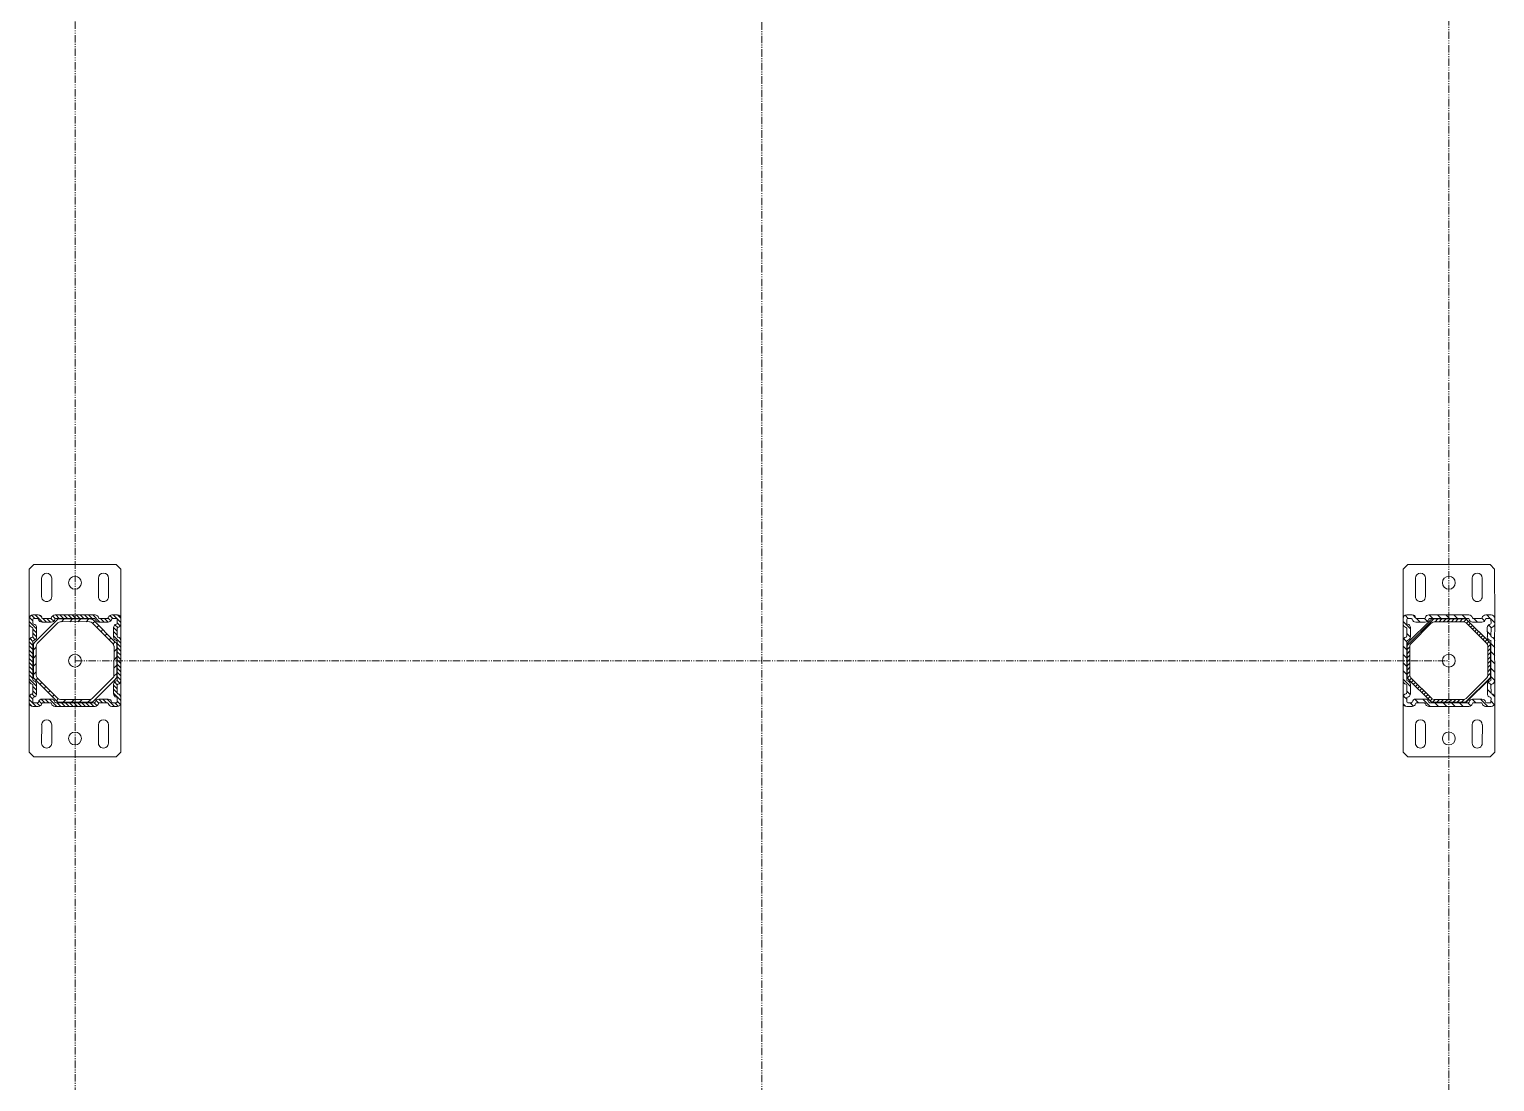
# Model space of a CAD drawing. Header units: millimetres. Extents: x 2179 to 44859, y 3478 to 159868.
# Drawn here: x 22346 to 23946, y 136493 to 137642 of the extents above; entities that cross this region are included whole.
import ezdxf

# ---------------------------------------------------------------- set-up
doc = ezdxf.new("R2010")
doc.units = ezdxf.units.MM
doc.linetypes.add('IMPORT-PHANTOM2', pattern=[14.732, 8.128, -1.524, 1.016, -1.524, 1.016, -1.524])
for name, color, linetype, lineweight in [('0-1', 7, 'IMPORT-PHANTOM2', 9), ('0-2', 7, 'Continuous', 9), ('2966-1_navrh dispozice stroju-HK_dwg-1', 7, 'Continuous', 9)]:
    doc.layers.add(name, color=color, linetype=linetype, lineweight=lineweight)

# ---------------------------------------------------------------- blocks, each defined once
blk = doc.blocks.new('2966-1_navrh dispozice stroju-HK_dwg__X1452-903027-1NP _ stroje - KOTVÍCÍ BODY')
at = {"layer": '0-2'}
for p, q in [((-13932.6, 6289.8), (-13934.7, 6292)), ((-13924.3, 6290.6), (-13927.3, 6293.6)), ((-13915.3, 6290.6), (-13918.3, 6293.6)), ((-13906.4, 6290.6), (-13909.4, 6293.6)), ((-13897.2, 6290.4), (-13900.4, 6293.6)), ((-13950.6, 6271.9), (-13952.7, 6274.1)), ((-13946.1, 6276.4), (-13948.2, 6278.5)), ((-13941.6, 6280.9), (-13943.7, 6283)), ((-13937.1, 6285.4), (-13939.2, 6287.5)), ((-13956.8, 6260.2), (-13959.8, 6263.2)), ((-13955.1, 6267.4), (-13957.2, 6269.6)), ((-13868.8, 6262), (-13872, 6265.2)), ((-13868.8, 6253), (-13871.8, 6256)), ((-13956.8, 6251.2), (-13959.8, 6254.2)), ((-13956.8, 6242.2), (-13959.8, 6245.2)), ((-13868.8, 6244.1), (-13871.8, 6247.1)), ((-13956.8, 6233.3), (-13959.8, 6236.3)), ((-13874.9, 6223.2), (-13877, 6225.3)), ((-13870.4, 6227.7), (-13872.6, 6229.8)), ((-13868.8, 6235.1), (-13871.8, 6238.1)), ((-13888.3, 6209.7), (-13890.5, 6211.8)), ((-13883.9, 6214.2), (-13886, 6216.3)), ((-13879.4, 6218.7), (-13881.5, 6220.8)), ((-13926.1, 6202.6), (-13929.1, 6205.6)), ((-13917.1, 6202.6), (-13920.1, 6205.6)), ((-13908.2, 6202.6), (-13911.2, 6205.6)), ((-13899.2, 6202.6), (-13902.2, 6205.6)), ((-13892.8, 6205.2), (-13895, 6207.3))]:
    blk.add_line(p, q, dxfattribs=at)
blk = doc.blocks.new('2966-1_navrh dispozice stroju-HK_dwg__X1453-903028-1NP _ stroje - KOTVÍCÍ BODY')
at = {"layer": '0-2'}
for p, q in [((-13964.3, 6294.3), (-13960.5, 6298.1)), ((-13964.3, 6289.8), (-13956, 6298.1)), ((-13963.6, 6286), (-13960.3, 6289.3)), ((-13955.5, 6294.1), (-13952.2, 6297.4)), ((-13953.5, 6291.6), (-13950.5, 6294.6)), ((-13950.5, 6290.1), (-13946.5, 6294.1)), ((-13946, 6290.1), (-13942, 6294.1)), ((-13941.5, 6290.1), (-13933.5, 6298.1)), ((-13933, 6294.1), (-13929, 6298.1)), ((-13928.6, 6294.1), (-13924.6, 6298.1)), ((-13924.1, 6294.1), (-13920.1, 6298.1)), ((-13919.6, 6294.1), (-13915.6, 6298.1)), ((-13915.1, 6294.1), (-13911.1, 6298.1)), ((-13910.6, 6294.1), (-13906.6, 6298.1)), ((-13906.1, 6294.1), (-13902.1, 6298.1)), ((-13901.6, 6294.1), (-13897.6, 6298.1)), ((-13897.1, 6294.1), (-13893.1, 6298.1)), ((-13892.8, 6294), (-13889.7, 6297)), ((-13891.1, 6291.2), (-13888, 6294.2)), ((-13887.7, 6290.1), (-13883.7, 6294.1)), ((-13883.2, 6290.1), (-13879.2, 6294.1)), ((-13878.7, 6290.1), (-13870.7, 6298.1)), ((-13877.9, 6295.4), (-13875.4, 6297.9)), ((-13872.3, 6283), (-13864.3, 6291)), ((-13870.2, 6294.1), (-13866.6, 6297.7)), ((-13868.3, 6291.5), (-13864.5, 6295.3)), ((-13964.3, 6267.3), (-13956.3, 6275.3)), ((-13960.8, 6284.3), (-13957.8, 6287.3)), ((-13960.3, 6280.3), (-13956.3, 6284.3)), ((-13960.3, 6275.8), (-13956.3, 6279.8)), ((-13872.3, 6278.5), (-13868.3, 6282.5)), ((-13872.3, 6274), (-13868.3, 6278)), ((-13870.8, 6271), (-13867.9, 6274)), ((-13868.3, 6269), (-13865.1, 6272.2)), ((-13964.3, 6262.8), (-13960.3, 6266.8)), ((-13964.3, 6258.3), (-13960.3, 6262.3)), ((-13964.3, 6253.8), (-13960.3, 6257.8)), ((-13868.3, 6264.5), (-13864.3, 6268.5)), ((-13868.3, 6260), (-13864.3, 6264)), ((-13868.3, 6255.6), (-13864.3, 6259.6)), ((-13964.3, 6249.4), (-13960.3, 6253.4)), ((-13964.3, 6244.9), (-13960.3, 6248.9)), ((-13964.3, 6240.4), (-13960.3, 6244.4)), ((-13868.3, 6251.1), (-13864.3, 6255.1)), ((-13868.3, 6246.6), (-13864.3, 6250.6)), ((-13868.3, 6242.1), (-13864.3, 6246.1)), ((-13868.3, 6237.6), (-13864.3, 6241.6)), ((-13964.3, 6235.9), (-13960.3, 6239.9)), ((-13964.3, 6231.4), (-13960.3, 6235.4)), ((-13964.3, 6226.9), (-13960.3, 6230.9)), ((-13963.2, 6223.5), (-13960.2, 6226.5)), ((-13960.4, 6221.8), (-13957.4, 6224.8)), ((-13872.3, 6220.1), (-13864.3, 6228.1)), ((-13868.3, 6233.1), (-13864.3, 6237.1)), ((-13868.3, 6228.6), (-13864.3, 6232.6)), ((-13964.3, 6204.5), (-13956.3, 6212.5)), ((-13964.1, 6209.2), (-13961.6, 6211.7)), ((-13960.3, 6217.4), (-13956.3, 6221.4)), ((-13960.3, 6212.9), (-13956.3, 6216.9)), ((-13872.3, 6215.6), (-13868.3, 6219.6)), ((-13872.2, 6211.2), (-13868.3, 6215.1)), ((-13870.3, 6208.6), (-13867.2, 6211.7)), ((-13868.3, 6206.2), (-13864.8, 6209.7)), ((-13963.9, 6200.4), (-13960.3, 6204)), ((-13961.5, 6198.3), (-13957.7, 6202.1)), ((-13957.2, 6198.1), (-13949.2, 6206.1)), ((-13948.7, 6202.1), (-13944.7, 6206.1)), ((-13944.2, 6202.1), (-13940.2, 6206.1)), ((-13940.2, 6201.6), (-13937.2, 6204.6)), ((-13938.5, 6198.9), (-13935.2, 6202.1)), ((-13934.8, 6198.1), (-13930.8, 6202.1)), ((-13930.3, 6198.1), (-13926.3, 6202.1)), ((-13925.8, 6198.1), (-13921.8, 6202.1)), ((-13921.3, 6198.1), (-13917.3, 6202.1)), ((-13916.8, 6198.1), (-13912.8, 6202.1)), ((-13912.3, 6198.1), (-13908.3, 6202.1)), ((-13907.8, 6198.1), (-13903.8, 6202.1)), ((-13903.3, 6198.1), (-13899.3, 6202.1)), ((-13898.8, 6198.1), (-13894.8, 6202.1)), ((-13894.3, 6198.1), (-13886.3, 6206.1)), ((-13885.9, 6202.1), (-13881.9, 6206.1)), ((-13881.4, 6202.1), (-13877.4, 6206)), ((-13877.9, 6201), (-13874.8, 6204.1)), ((-13875.9, 6198.5), (-13872.4, 6202.1)), ((-13871.9, 6198.1), (-13864.3, 6205.7)), ((-13867.2, 6198.3), (-13864.5, 6201))]:
    blk.add_line(p, q, dxfattribs=at)
blk = doc.blocks.new('2966-1_navrh dispozice stroju-HK_dwg__X1454-903029-1NP _ stroje - KOTVÍCÍ BODY')
at = {"layer": '0-2'}
for p, q in [((-13929.1, 7790.6), (-13932.1, 7793.5)), ((-13924.6, 7790.6), (-13927.6, 7793.6)), ((-13920.1, 7790.6), (-13923.1, 7793.6)), ((-13915.6, 7790.6), (-13918.6, 7793.6)), ((-13911.2, 7790.6), (-13914.2, 7793.6)), ((-13906.7, 7790.6), (-13909.7, 7793.6)), ((-13902.2, 7790.6), (-13905.2, 7793.6)), ((-13897.6, 7790.5), (-13900.7, 7793.6)), ((-13869, 7766.4), (-13896, 7793.4)), ((-13948.5, 7774), (-13950.6, 7776.1)), ((-13946.2, 7776.3), (-13948.3, 7778.4)), ((-13944, 7778.5), (-13946.1, 7780.6)), ((-13941.7, 7780.8), (-13943.9, 7782.9)), ((-13939.5, 7783), (-13941.6, 7785.1)), ((-13937.2, 7785.3), (-13939.4, 7787.4)), ((-13935, 7787.5), (-13937.1, 7789.6)), ((-13932.7, 7789.7), (-13934.9, 7791.9)), ((-13956.8, 7759.9), (-13959.8, 7762.9)), ((-13956.8, 7764.4), (-13959.4, 7767)), ((-13955.2, 7767.3), (-13957.3, 7769.4)), ((-13953, 7769.5), (-13955.1, 7771.7)), ((-13950.7, 7771.8), (-13952.8, 7773.9)), ((-13868.8, 7761.7), (-13871.9, 7764.8)), ((-13868.8, 7757.2), (-13871.8, 7760.2)), ((-13956.8, 7755.4), (-13959.8, 7758.4)), ((-13956.8, 7750.9), (-13959.8, 7753.9)), ((-13956.8, 7746.4), (-13959.8, 7749.4)), ((-13956.8, 7742), (-13959.8, 7745)), ((-13868.8, 7752.7), (-13871.8, 7755.7)), ((-13868.8, 7748.2), (-13871.8, 7751.2)), ((-13868.8, 7743.8), (-13871.8, 7746.8)), ((-13956.8, 7737.5), (-13959.8, 7740.5)), ((-13956.8, 7733), (-13959.8, 7736)), ((-13930.9, 7702.6), (-13959.8, 7731.5)), ((-13870.5, 7727.5), (-13872.7, 7729.7)), ((-13868.8, 7739.3), (-13871.8, 7742.3)), ((-13868.8, 7734.8), (-13871.8, 7737.8)), ((-13868.9, 7730.3), (-13871.8, 7733.3)), ((-13886.2, 7711.8), (-13888.4, 7713.9)), ((-13884, 7714), (-13886.1, 7716.2)), ((-13881.8, 7716.3), (-13883.9, 7718.4)), ((-13879.5, 7718.5), (-13881.6, 7720.7)), ((-13877.3, 7720.8), (-13879.4, 7722.9)), ((-13875, 7723), (-13877.1, 7725.1)), ((-13872.8, 7725.3), (-13874.9, 7727.4)), ((-13926.4, 7702.6), (-13929.4, 7705.6)), ((-13921.9, 7702.6), (-13924.9, 7705.6)), ((-13917.4, 7702.6), (-13920.4, 7705.6)), ((-13913, 7702.6), (-13916, 7705.6)), ((-13908.5, 7702.6), (-13911.5, 7705.6)), ((-13904, 7702.6), (-13907, 7705.6)), ((-13899.5, 7702.6), (-13902.5, 7705.6)), ((-13895.4, 7703), (-13898, 7705.6)), ((-13893, 7705.1), (-13895.1, 7707.2)), ((-13890.7, 7707.3), (-13892.9, 7709.4)), ((-13888.5, 7709.6), (-13890.6, 7711.7))]:
    blk.add_line(p, q, dxfattribs=at)
blk = doc.blocks.new('2966-1_navrh dispozice stroju-HK_dwg__X1455-903030-1NP _ stroje - KOTVÍCÍ BODY')
at = {"layer": '0-2'}
for p, q in [((-13964.3, 7789.5), (-13960.1, 7793.6)), ((-13959.9, 7793.9), (-13955.7, 7798.1)), ((-13953.3, 7791.5), (-13950.4, 7794.4)), ((-13945.7, 7790.1), (-13941.7, 7794.1)), ((-13939.1, 7796.7), (-13938.7, 7797.1)), ((-13932.7, 7794.1), (-13928.7, 7798.1)), ((-13923.8, 7794.1), (-13919.8, 7798.1)), ((-13914.8, 7794.1), (-13910.8, 7798.1)), ((-13905.8, 7794.1), (-13901.8, 7798.1)), ((-13896.8, 7794.1), (-13892.8, 7798.1)), ((-13890.9, 7791), (-13887.8, 7794.1)), ((-13882.9, 7790.1), (-13878.9, 7794.1)), ((-13878, 7794.9), (-13875, 7798)), ((-13869.9, 7794.1), (-13866.4, 7797.6)), ((-13960.7, 7784.1), (-13957.7, 7787.1)), ((-13960.3, 7775.5), (-13956.3, 7779.5)), ((-13872.3, 7782.7), (-13864.3, 7790.7)), ((-13872.3, 7773.7), (-13868.3, 7777.7)), ((-13964.3, 7762.5), (-13960.3, 7766.5)), ((-13963.3, 7772.5), (-13962.9, 7772.9)), ((-13868.3, 7768.7), (-13865, 7772.1)), ((-13868.3, 7759.7), (-13864.3, 7763.7)), ((-13964.3, 7753.5), (-13960.3, 7757.5)), ((-13964.3, 7744.6), (-13960.3, 7748.6)), ((-13868.3, 7750.8), (-13864.3, 7754.8)), ((-13868.3, 7741.8), (-13864.3, 7745.8)), ((-13964.3, 7735.6), (-13960.3, 7739.6)), ((-13964.3, 7726.6), (-13960.3, 7730.6)), ((-13868.3, 7732.8), (-13864.3, 7736.8)), ((-13960.3, 7721.6), (-13957.2, 7724.7)), ((-13960.3, 7712.6), (-13956.3, 7716.6)), ((-13872.3, 7719.8), (-13864.3, 7727.8)), ((-13872.2, 7711), (-13868.3, 7714.8)), ((-13964.2, 7708.7), (-13961.2, 7711.8)), ((-13963.8, 7700.2), (-13960.3, 7703.7)), ((-13956.9, 7698.1), (-13948.9, 7706.1)), ((-13943.9, 7702.1), (-13940, 7706.1)), ((-13938.3, 7698.7), (-13934.9, 7702.1)), ((-13930, 7698.1), (-13926, 7702.1)), ((-13921, 7698.1), (-13917, 7702.1)), ((-13912, 7698.1), (-13908, 7702.1)), ((-13903, 7698.1), (-13899, 7702.1)), ((-13894, 7698.1), (-13886, 7706.1)), ((-13881.1, 7702.1), (-13877.2, 7705.9)), ((-13875.7, 7698.4), (-13872.1, 7702.1)), ((-13868.3, 7705.9), (-13864.7, 7709.5)), ((-13866.8, 7698.4), (-13864.6, 7700.6))]:
    blk.add_line(p, q, dxfattribs=at)
blk = doc.blocks.new('2966-1_navrh dispozice stroju-HK_dwg-867852-1NP _ stroje - KOTVÍCÍ BODY')
at = {"layer": '0-1'}
for p, q in [((-15836.8, 17684.7), (-337.4, 8367.9)), ((-8706.6, 12523.6), (-7933.8, 13809.2))]:
    blk.add_line(p, q, dxfattribs=at)
at = {"layer": '0-1', "flags": 128}
blk.add_lwpolyline([(-1810.9, 10128.7), (-15450.4, 18327.5), (-16223.2, 17041.9), (-2583.7, 8843.1)], close=True, dxfattribs=at)
at = {"layer": '0-2'}
for p, q in [((-7980.7, 13867.2), (-7997.8, 13877.5)), ((-7992.2, 13886.9), (-7975, 13876.6)), ((-7956, 13869.5), (-7953, 13874.4)), ((-7928.2, 13857.5), (-7961.5, 13849.2)), ((-7959.5, 13855.8), (-7955.1, 13863.2)), ((-7956.5, 13853.1), (-7951.3, 13861.8)), ((-7952.2, 13868), (-7950.1, 13871.5)), ((-7948.7, 13871.8), (-7945.2, 13869.8)), ((-7943.1, 13863.8), (-7934.4, 13858.6)), ((-7940.4, 13866.9), (-7933, 13862.4)), ((-7928.2, 13859.5), (-7892.1, 13837.8)), ((-7895.7, 13839.4), (-7925.1, 13857.1)), ((-7987.9, 13816.3), (-7965.5, 13853.7)), ((-7984.1, 13814.9), (-7962.4, 13851)), ((-7964, 13847.4), (-7981.7, 13817.9)), ((-7962, 13844.8), (-7978.5, 13817.5)), ((-7928.6, 13854.3), (-7959.6, 13846.6)), ((-7898.3, 13837.4), (-7925.6, 13853.9)), ((-8012.6, 13814), (-8029.8, 13824.3)), ((-8024.1, 13833.8), (-8007, 13823.4)), ((-7888.7, 13804), (-7896.4, 13835)), ((-7885.5, 13803.6), (-7893.8, 13836.9)), ((-7890, 13831.9), (-7881.3, 13826.7)), ((-7887.3, 13834.9), (-7879.9, 13830.5)), ((-7875, 13827.6), (-7871.6, 13825.5)), ((-7871.2, 13824.1), (-7873.3, 13820.6)), ((-7991.4, 13802.7), (-7987, 13810.1)), ((-7988.4, 13800), (-7983.2, 13808.6)), ((-7982.1, 13814.9), (-7973.8, 13781.6)), ((-7978.9, 13814.4), (-7971.2, 13783.5)), ((-7879.3, 13818.5), (-7884.5, 13809.8)), ((-7876.2, 13815.8), (-7880.7, 13808.4)), ((-7867.3, 13822.9), (-7870.3, 13817.9)), ((-8000.4, 13795.6), (-7997.4, 13800.5)), ((-7996.4, 13794.4), (-7994.4, 13797.8)), ((-7992.6, 13790.9), (-7996.1, 13793)), ((-7905.6, 13773.7), (-7889.2, 13801)), ((-7883.6, 13803.6), (-7905.3, 13767.5)), ((-7903.7, 13771.1), (-7886, 13800.5)), ((-7879.7, 13802.2), (-7902.2, 13764.8)), ((-7843.6, 13784.7), (-7860.7, 13795)), ((-7855, 13804.5), (-7837.9, 13794.2)), ((-7980.4, 13783.6), (-7987.8, 13788)), ((-7977.7, 13786.6), (-7986.4, 13791.8)), ((-7939.5, 13759), (-7975.6, 13780.7)), ((-7972, 13779.1), (-7942.5, 13761.4)), ((-7969.4, 13781), (-7942.1, 13764.6)), ((-7939.5, 13760.9), (-7906.2, 13769.2)), ((-7939, 13764.1), (-7908.1, 13771.9)), ((-7911.2, 13765.4), (-7916.4, 13756.7)), ((-7908.2, 13762.7), (-7912.6, 13755.3)), ((-7927.3, 13751.6), (-7934.6, 13756.1)), ((-7924.6, 13754.7), (-7933.2, 13759.9)), ((-7919, 13746.6), (-7922.4, 13748.7)), ((-7915.5, 13750.4), (-7917.6, 13747)), ((-7911.7, 13749), (-7914.7, 13744.1)), ((-7887, 13751.3), (-7869.8, 13741)), ((-7875.5, 13731.6), (-7892.6, 13741.9)), ((-8765, 12601.3), (-8747.8, 12591)), ((-8753.5, 12581.5), (-8770.6, 12591.9)), ((-8732.3, 12570.2), (-8727.9, 12577.6)), ((-8729.3, 12567.5), (-8724, 12576.2)), ((-8728.8, 12583.8), (-8725.8, 12588.8)), ((-8725, 12582.4), (-8722.9, 12585.9)), ((-8721.5, 12586.2), (-8718, 12584.1)), ((-8715.9, 12578.2), (-8707.2, 12573)), ((-8713.2, 12581.2), (-8705.8, 12576.8)), ((-8760.7, 12530.7), (-8738.2, 12568.1)), ((-8756.9, 12529.3), (-8735.2, 12565.4)), ((-8736.8, 12561.8), (-8754.5, 12532.3)), ((-8700.9, 12571.9), (-8734.3, 12563.6)), ((-8701.4, 12568.7), (-8732.4, 12561)), ((-8701, 12573.9), (-8664.9, 12552.2)), ((-8671.1, 12551.8), (-8698.4, 12568.3)), ((-8668.4, 12553.8), (-8697.9, 12571.5)), ((-8796.9, 12548.1), (-8779.8, 12537.8)), ((-8734.8, 12559.2), (-8751.3, 12531.9)), ((-8661.5, 12518.4), (-8669.2, 12549.4)), ((-8658.3, 12517.9), (-8666.6, 12551.3)), ((-8662.7, 12546.3), (-8654.1, 12541.1)), ((-8660, 12549.3), (-8652.7, 12544.9)), ((-8785.4, 12528.4), (-8802.6, 12538.7)), ((-8754.9, 12529.3), (-8746.6, 12495.9)), ((-8751.7, 12528.8), (-8744, 12497.9)), ((-8652.1, 12532.9), (-8657.3, 12524.2)), ((-8649, 12530.2), (-8653.4, 12522.8)), ((-8647.8, 12542), (-8644.4, 12539.9)), ((-8644, 12538.5), (-8646.1, 12535)), ((-8640.1, 12537.3), (-8643.1, 12532.3)), ((-8773.2, 12510), (-8770.2, 12514.9)), ((-8769.2, 12508.8), (-8767.1, 12512.2)), ((-8764.2, 12517.1), (-8759.8, 12524.4)), ((-8761.2, 12514.4), (-8756, 12523)), ((-8678.4, 12488.1), (-8662, 12515.4)), ((-8656.4, 12518), (-8678, 12481.9)), ((-8676.5, 12485.5), (-8658.8, 12514.9)), ((-8652.5, 12516.6), (-8675, 12479.2)), ((-8627.8, 12518.8), (-8610.7, 12508.5)), ((-8765.4, 12505.3), (-8768.9, 12507.4)), ((-8753.2, 12498), (-8760.6, 12502.4)), ((-8750.5, 12501), (-8759.2, 12506.2)), ((-8616.3, 12499.1), (-8633.5, 12509.4)), ((-8712.3, 12473.4), (-8748.4, 12495)), ((-8744.8, 12493.5), (-8715.3, 12475.8)), ((-8742.2, 12495.4), (-8714.9, 12479)), ((-8712.3, 12475.3), (-8678.9, 12483.6)), ((-8711.8, 12478.5), (-8680.9, 12486.2)), ((-8700.1, 12466), (-8707.4, 12470.4)), ((-8697.4, 12469.1), (-8706, 12474.3)), ((-8688.3, 12464.8), (-8690.4, 12461.4)), ((-8684, 12479.7), (-8689.2, 12471.1)), ((-8681, 12477), (-8685.4, 12469.7)), ((-8659.8, 12465.7), (-8642.6, 12455.4)), ((-8691.8, 12461), (-8695.2, 12463.1)), ((-8684.5, 12463.4), (-8687.5, 12458.4)), ((-8648.3, 12446), (-8665.4, 12456.3))]:
    blk.add_line(p, q, dxfattribs=at)
at = {"layer": '0-2', "flags": 128}
for points in [[(-7942.5, 13872.8), (-7947.5, 13875.8), (-7993.8, 13903.6), (-8000.6, 13901.9), (-8047, 13824.8), (-8045.3, 13817.9), (-7999, 13790.1), (-7994, 13787.1), (-7978.3, 13777.6), (-7940.9, 13755.2), (-7925.1, 13745.7), (-7920.2, 13742.7), (-7873.9, 13714.9), (-7867, 13716.6), (-7820.7, 13793.7), (-7822.4, 13800.6), (-7868.6, 13828.4), (-7873.6, 13831.4), (-7889.4, 13840.9), (-7926.8, 13863.3)], [(-8715.3, 12587.2), (-8720.3, 12590.2), (-8766.6, 12618), (-8773.4, 12616.3), (-8819.8, 12539.2), (-8818.1, 12532.3), (-8771.8, 12504.5), (-8766.8, 12501.5), (-8751.1, 12492), (-8713.7, 12469.5), (-8697.9, 12460.1), (-8693, 12457.1), (-8646.7, 12429.3), (-8639.8, 12431), (-8593.4, 12508.1), (-8595.2, 12515), (-8641.4, 12542.8), (-8646.4, 12545.8), (-8662.2, 12555.3), (-8699.5, 12577.7)]]:
    blk.add_lwpolyline(points, close=True, dxfattribs=at)
at = {"layer": '0-2'}
for centre in [(-8006.7, 13853), (-7933.8, 13809.2), (-7861, 13765.4), (-8779.5, 12567.4), (-8706.6, 12523.6), (-8633.8, 12479.8)]:
    blk.add_circle(centre, 7, dxfattribs=at)
for centre, radius, start, end in [((-7995, 13882.2), 5.5, 58.9896, 238.9896), ((-7977.9, 13871.9), 5.5, 238.9896, 58.9896), ((-7949.6, 13872.4), 4, 58.9896, 148.9896), ((-7944.6, 13869.4), 4, 340.5266, 58.9896), ((-7952.5, 13867.4), 4, 148.9896, 227.4527), ((-7955.9, 13863.7), 1, 328.9896, 47.4527), ((-7951.3, 13867.5), 1, 148.9896, 227.4527), ((-7954.7, 13863.8), 4, 328.9896, 47.4527), ((-7949.2, 13871), 1, 58.9896, 148.9896), ((-7945.7, 13868.9), 1, 340.5266, 58.9896), ((-7941, 13867.2), 4, 160.5266, 238.9896), ((-7939.9, 13867.7), 1, 160.5266, 238.9896), ((-7932.4, 13862), 4, 238.9896, 317.4527), ((-7932.5, 13863.3), 1, 238.9896, 317.4527), ((-7928.8, 13859.9), 4, 58.9896, 137.4527), ((-7928.7, 13858.7), 1, 58.9896, 137.4527), ((-7927.2, 13853.7), 4, 58.9896, 103.9896), ((-7962, 13851.6), 4, 70.5266, 148.9896), ((-7960.5, 13845.4), 4, 103.9896, 148.9896), ((-7961.6, 13850.5), 1, 70.5266, 148.9896), ((-7958.6, 13842.7), 4, 103.9896, 148.9896), ((-7959.9, 13855.2), 4, 250.5266, 328.9896), ((-7960.4, 13856.3), 1, 250.5266, 328.9896), ((-7927.7, 13850.5), 4, 58.9896, 103.9896), ((-7891.5, 13837.4), 4, 340.5266, 58.9896), ((-8026.9, 13829), 5.5, 58.9896, 238.9896), ((-7900.3, 13834), 4, 13.9896, 58.9896), ((-7897.7, 13836), 4, 13.9896, 58.9896), ((-7892.6, 13837), 1, 340.5266, 58.9896), ((-7887.9, 13835.3), 4, 160.5266, 238.9896), ((-7886.7, 13835.8), 1, 160.5266, 238.9896), ((-7879.2, 13830.1), 4, 238.9896, 317.4527), ((-7879.4, 13831.3), 1, 238.9896, 317.4527), ((-7875.7, 13828), 4, 58.9896, 137.4527), ((-7875.6, 13826.7), 1, 58.9896, 137.4527), ((-7872.1, 13824.6), 1, 328.9896, 58.9896), ((-7870.7, 13825), 4, 328.9896, 58.9896), ((-8009.8, 13818.7), 5.5, 238.9896, 58.9896), ((-7984.5, 13814.3), 4, 148.9896, 227.4527), ((-7987.9, 13810.6), 1, 328.9896, 47.4527), ((-7983.2, 13814.4), 1, 148.9896, 227.4527), ((-7986.6, 13810.7), 4, 328.9896, 47.4527), ((-7978.3, 13815.9), 4, 148.9896, 193.9896), ((-7975, 13815.4), 4, 148.9896, 193.9896), ((-7881, 13807.8), 4, 148.9896, 227.4527), ((-7879.8, 13807.9), 1, 148.9896, 227.4527), ((-7875.8, 13816.4), 4, 70.5266, 148.9896), ((-7875.4, 13815.3), 1, 70.5266, 148.9896), ((-7873.7, 13820), 4, 250.5266, 328.9896), ((-7874.2, 13821.2), 1, 250.5266, 328.9896), ((-7997, 13793.5), 4, 148.9896, 238.9896), ((-7994, 13798.5), 4, 70.5266, 148.9896), ((-7995.6, 13793.9), 1, 148.9896, 238.9896), ((-7993.5, 13797.3), 1, 70.5266, 148.9896), ((-7991.8, 13802), 4, 250.5266, 328.9896), ((-7992.3, 13803.2), 1, 250.5266, 328.9896), ((-7988.4, 13788.4), 4, 58.9896, 137.4527), ((-7892.6, 13803.1), 4, 328.9896, 13.9896), ((-7889.4, 13802.6), 4, 328.9896, 13.9896), ((-7884.4, 13804.1), 1, 328.9896, 47.4527), ((-7883.2, 13804.2), 4, 328.9896, 47.4527), ((-7857.9, 13799.7), 5.5, 58.9896, 238.9896), ((-7840.7, 13789.4), 5.5, 238.9896, 58.9896), ((-7992, 13790.5), 4, 238.9896, 317.4527), ((-7992.1, 13791.8), 1, 238.9896, 317.4527), ((-7988.3, 13787.1), 1, 58.9896, 137.4527), ((-7980.9, 13782.7), 1, 340.5266, 58.9896), ((-7976.2, 13781), 4, 160.5266, 238.9896), ((-7979.8, 13783.2), 4, 340.5266, 58.9896), ((-7975.1, 13781.5), 1, 160.5266, 238.9896), ((-7969.9, 13782.5), 4, 193.9896, 238.9896), ((-7967.3, 13784.5), 4, 193.9896, 238.9896), ((-7940.5, 13764.8), 4, 238.9896, 283.9896), ((-7940, 13768), 4, 238.9896, 283.9896), ((-7935.3, 13756.4), 4, 58.9896, 137.4527), ((-7907.8, 13763.3), 4, 70.5266, 148.9896), ((-7907.3, 13762.1), 1, 70.5266, 148.9896), ((-7909.1, 13775.7), 4, 283.9896, 328.9896), ((-7905.6, 13766.9), 4, 250.5266, 328.9896), ((-7906.1, 13768), 1, 250.5266, 328.9896), ((-7907.1, 13773.1), 4, 283.9896, 328.9896), ((-7938.8, 13758.6), 4, 238.9896, 317.4527), ((-7939, 13759.8), 1, 238.9896, 317.4527), ((-7935.2, 13755.2), 1, 58.9896, 137.4527), ((-7927.8, 13750.8), 1, 340.5266, 58.9896), ((-7923.1, 13749.1), 4, 160.5266, 238.9896), ((-7926.6, 13751.2), 4, 340.5266, 58.9896), ((-7921.9, 13749.6), 1, 160.5266, 238.9896), ((-7918.1, 13746.1), 4, 238.9896, 328.9896), ((-7918.4, 13747.5), 1, 238.9896, 328.9896), ((-7913, 13754.6), 4, 148.9896, 227.4527), ((-7916.4, 13751), 1, 328.9896, 47.4527), ((-7911.7, 13754.8), 1, 148.9896, 227.4527), ((-7915.1, 13751.1), 4, 328.9896, 47.4527), ((-7889.8, 13746.6), 5.5, 58.9896, 238.9896), ((-7872.7, 13736.3), 5.5, 238.9896, 58.9896), ((-8767.8, 12596.6), 5.5, 58.9896, 238.9896), ((-8750.6, 12586.3), 5.5, 238.9896, 58.9896), ((-8725.3, 12581.8), 4, 148.9896, 227.4527), ((-8728.7, 12578.1), 1, 328.9896, 47.4527), ((-8722.3, 12586.8), 4, 58.9896, 148.9896), ((-8724.1, 12581.9), 1, 148.9896, 227.4527), ((-8727.5, 12578.2), 4, 328.9896, 47.4527), ((-8722, 12585.4), 1, 58.9896, 148.9896), ((-8718.5, 12583.3), 1, 340.5266, 58.9896), ((-8713.8, 12581.6), 4, 160.5266, 238.9896), ((-8717.4, 12583.8), 4, 340.5266, 58.9896), ((-8712.7, 12582.1), 1, 160.5266, 238.9896), ((-8705.3, 12577.7), 1, 238.9896, 317.4527), ((-8701.6, 12574.3), 4, 58.9896, 137.4527), ((-8734.8, 12566), 4, 70.5266, 148.9896), ((-8733.3, 12559.7), 4, 103.9896, 148.9896), ((-8734.3, 12564.9), 1, 70.5266, 148.9896), ((-8731.4, 12557.1), 4, 103.9896, 148.9896), ((-8732.7, 12569.6), 4, 250.5266, 328.9896), ((-8733.2, 12570.7), 1, 250.5266, 328.9896), ((-8705.2, 12576.4), 4, 238.9896, 317.4527), ((-8701.5, 12573), 1, 58.9896, 137.4527), ((-8700.5, 12564.8), 4, 58.9896, 103.9896), ((-8700, 12568.1), 4, 58.9896, 103.9896), ((-8799.7, 12543.4), 5.5, 58.9896, 238.9896), ((-8673.1, 12548.4), 4, 13.9896, 58.9896), ((-8670.5, 12550.3), 4, 13.9896, 58.9896), ((-8665.4, 12551.4), 1, 340.5266, 58.9896), ((-8660.7, 12549.7), 4, 160.5266, 238.9896), ((-8664.2, 12551.8), 4, 340.5266, 58.9896), ((-8659.5, 12550.2), 1, 160.5266, 238.9896), ((-8652.2, 12545.7), 1, 238.9896, 317.4527), ((-8648.5, 12542.3), 4, 58.9896, 137.4527), ((-8782.6, 12533.1), 5.5, 238.9896, 58.9896), ((-8757.3, 12528.6), 4, 148.9896, 227.4527), ((-8756, 12528.8), 1, 148.9896, 227.4527), ((-8759.4, 12525.1), 4, 328.9896, 47.4527), ((-8751, 12530.3), 4, 148.9896, 193.9896), ((-8747.8, 12529.8), 4, 148.9896, 193.9896), ((-8652, 12544.5), 4, 238.9896, 317.4527), ((-8648.6, 12530.8), 4, 70.5266, 148.9896), ((-8648.3, 12541.1), 1, 58.9896, 137.4527), ((-8648.2, 12529.7), 1, 70.5266, 148.9896), ((-8646.5, 12534.4), 4, 250.5266, 328.9896), ((-8647, 12535.5), 1, 250.5266, 328.9896), ((-8644.9, 12539), 1, 328.9896, 58.9896), ((-8643.5, 12539.4), 4, 328.9896, 58.9896), ((-8766.8, 12512.9), 4, 70.5266, 148.9896), ((-8766.3, 12511.7), 1, 70.5266, 148.9896), ((-8764.6, 12516.4), 4, 250.5266, 328.9896), ((-8765.1, 12517.6), 1, 250.5266, 328.9896), ((-8760.7, 12525), 1, 328.9896, 47.4527), ((-8665.4, 12517.5), 4, 328.9896, 13.9896), ((-8662.2, 12517), 4, 328.9896, 13.9896), ((-8653.8, 12522.2), 4, 148.9896, 227.4527), ((-8657.2, 12518.5), 1, 328.9896, 47.4527), ((-8652.6, 12522.3), 1, 148.9896, 227.4527), ((-8656, 12518.6), 4, 328.9896, 47.4527), ((-8630.7, 12514.1), 5.5, 58.9896, 238.9896), ((-8769.7, 12507.9), 4, 148.9896, 238.9896), ((-8768.4, 12508.2), 1, 148.9896, 238.9896), ((-8764.8, 12504.9), 4, 238.9896, 317.4527), ((-8764.9, 12506.2), 1, 238.9896, 317.4527), ((-8761.2, 12502.8), 4, 58.9896, 137.4527), ((-8761.1, 12501.5), 1, 58.9896, 137.4527), ((-8753.7, 12497.1), 1, 340.5266, 58.9896), ((-8749, 12495.4), 4, 160.5266, 238.9896), ((-8752.6, 12497.6), 4, 340.5266, 58.9896), ((-8747.8, 12495.9), 1, 160.5266, 238.9896), ((-8740.1, 12498.8), 4, 193.9896, 238.9896), ((-8613.5, 12503.8), 5.5, 238.9896, 58.9896), ((-8742.7, 12496.9), 4, 193.9896, 238.9896), ((-8680.6, 12477.7), 4, 70.5266, 148.9896), ((-8681.8, 12490.1), 4, 283.9896, 328.9896), ((-8678.9, 12482.4), 1, 250.5266, 328.9896), ((-8679.9, 12487.5), 4, 283.9896, 328.9896), ((-8713.3, 12479.2), 4, 238.9896, 283.9896), ((-8712.8, 12482.4), 4, 238.9896, 283.9896), ((-8711.6, 12473), 4, 238.9896, 317.4527), ((-8711.8, 12474.2), 1, 238.9896, 317.4527), ((-8708.1, 12470.8), 4, 58.9896, 137.4527), ((-8708, 12469.6), 1, 58.9896, 137.4527), ((-8700.6, 12465.2), 1, 340.5266, 58.9896), ((-8695.9, 12463.5), 4, 160.5266, 238.9896), ((-8699.4, 12465.6), 4, 340.5266, 58.9896), ((-8694.7, 12464), 1, 160.5266, 238.9896), ((-8685.8, 12469), 4, 148.9896, 227.4527), ((-8689.2, 12465.3), 1, 328.9896, 47.4527), ((-8684.5, 12469.2), 1, 148.9896, 227.4527), ((-8687.9, 12465.5), 4, 328.9896, 47.4527), ((-8680.1, 12476.5), 1, 70.5266, 148.9896), ((-8678.4, 12481.2), 4, 250.5266, 328.9896), ((-8662.6, 12461), 5.5, 58.9896, 238.9896), ((-8690.9, 12460.5), 4, 238.9896, 328.9896), ((-8691.2, 12461.9), 1, 238.9896, 328.9896), ((-8645.5, 12450.7), 5.5, 238.9896, 58.9896)]:
    blk.add_arc(centre, radius, start, end, dxfattribs=at)
at = {"rotation": 328.989640494807}
for name in ['2966-1_navrh dispozice stroju-HK_dwg__X1455-903030-1NP _ stroje - KOTVÍCÍ BODY', '2966-1_navrh dispozice stroju-HK_dwg__X1454-903029-1NP _ stroje - KOTVÍCÍ BODY', '2966-1_navrh dispozice stroju-HK_dwg__X1453-903028-1NP _ stroje - KOTVÍCÍ BODY', '2966-1_navrh dispozice stroju-HK_dwg__X1452-903027-1NP _ stroje - KOTVÍCÍ BODY']:
    blk.add_blockref(name, (0, 0), dxfattribs=at)

msp = doc.modelspace()

# ---------------------------------------------------------------- block references
at = {"layer": '2966-1_navrh dispozice stroju-HK_dwg-1', "rotation": 301.0103595051954}
msp.add_blockref('2966-1_navrh dispozice stroju-HK_dwg-867852-1NP _ stroje - KOTVÍCÍ BODY', (16148.3, 123038.5), dxfattribs=at)

doc.saveas('drawing.dxf')
